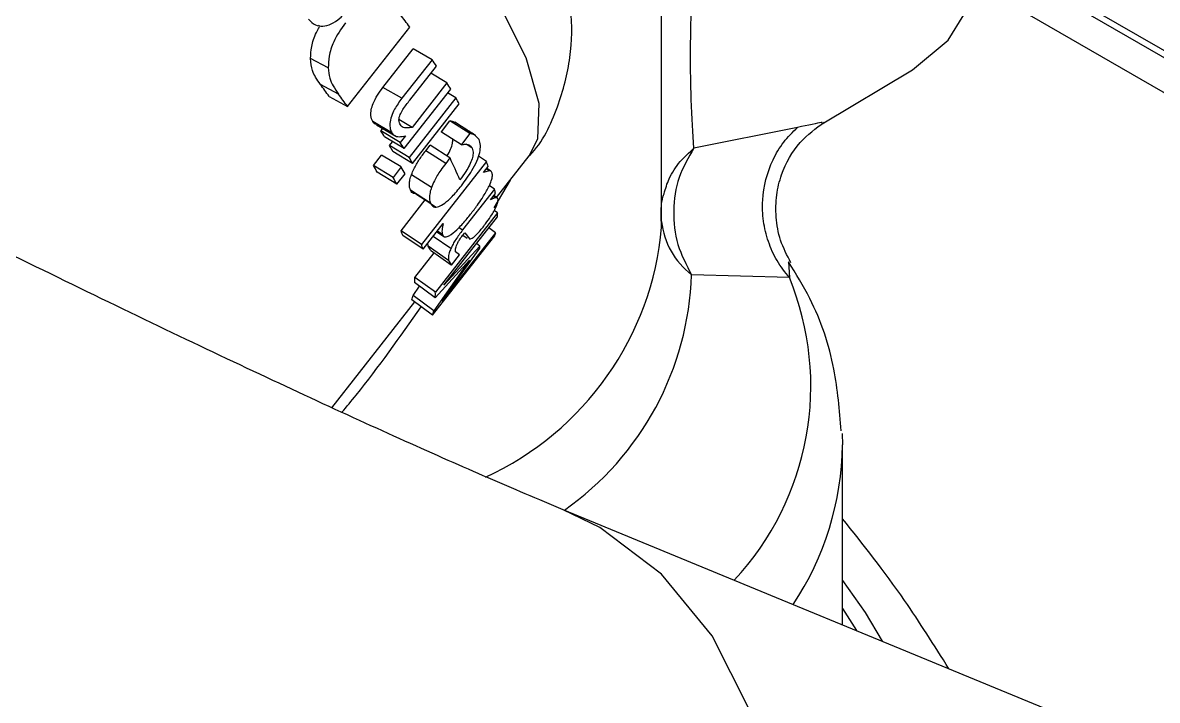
# Model space of a CAD drawing. Extents: x 75 to 2075, y 25 to 1460.
# Drawn here: x 1763.86 to 1795.23, y 626.07 to 644.8 of the extents above; entities that cross this region are included whole.
import ezdxf

# ---------------------------------------------------------------- set-up
doc = ezdxf.new("R2010")
doc.units = 0
doc.header["$LTSCALE"] = 5
doc.linetypes.add('SLD-KATı', pattern=[0])
doc.layers.get('0').update_dxf_attribs({"linetype": 'CONTINUOUS'})

msp = doc.modelspace()

# ---------------------------------------------------------------- linework, layer by layer
at = {"color": 7, "linetype": 'SLD-KATı'}
for p, q in [((1781.525, 644.771), (1781.525, 666.308)), ((1790.657, 646.779), (1897.517, 585.09)), ((1897.397, 584.962), (1790.613, 646.607)), ((1772.039, 644.729), (1772.077, 644.71)), ((1772.842, 642.485), (1774.561, 644.679)), ((1781.525, 639.147), (1781.525, 644.771)), ((1773.822, 643.011), (1774.66, 644.079)), ((1775.183, 643.779), (1774.66, 644.079)), ((1772.309, 643.558), (1771.82, 643.811)), ((1775.183, 643.779), (1774.345, 642.711)), ((1774.563, 642.662), (1775.299, 643.601)), ((1775.591, 643.137), (1775.144, 643.403)), ((1785.96, 642.009), (1788.46, 643.503)), ((1772.591, 642.83), (1772.091, 643.097)), ((1774.345, 642.711), (1773.822, 643.011)), ((1775.591, 643.137), (1774.627, 641.907)), ((1772.335, 642.762), (1772.842, 642.485)), ((1774.404, 641.321), (1775.694, 642.967)), ((1775.838, 642.721), (1774.548, 641.075)), ((1775.838, 642.721), (1775.61, 642.86)), ((1774.641, 640.91), (1775.931, 642.557)), ((1774.07, 641.757), (1773.541, 642.066)), ((1774.627, 641.907), (1774.264, 642.122)), ((1775.438, 641.787), (1775.674, 642.09)), ((1776.227, 641.738), (1775.674, 642.09)), ((1776.364, 641.694), (1775.81, 642.049)), ((1773.767, 641.808), (1773.82, 641.876)), ((1774.301, 641.491), (1773.767, 641.808)), ((1775.442, 641.779), (1775.438, 641.787)), ((1775.438, 641.787), (1775.99, 641.436)), ((1775.994, 641.427), (1775.442, 641.779)), ((1776.227, 641.738), (1775.99, 641.436)), ((1785.282, 641.907), (1782.418, 641.333)), ((1774.404, 641.321), (1773.867, 641.642)), ((1774.007, 641.403), (1774.09, 641.509)), ((1774.444, 641.674), (1774.301, 641.491)), ((1775.005, 641.261), (1775.123, 641.412)), ((1775.675, 641.062), (1775.123, 641.412)), ((1775.99, 641.436), (1775.994, 641.427)), ((1776.477, 641.574), (1776.364, 641.694)), ((1773.561, 640.852), (1773.786, 641.14)), ((1774.326, 640.813), (1773.786, 641.14)), ((1774.548, 641.075), (1774.007, 641.403)), ((1774.641, 640.91), (1774.098, 641.243)), ((1775.557, 640.911), (1775.005, 641.261)), ((1776.681, 640.964), (1776.461, 641.111)), ((1776.964, 639.968), (1777.868, 641.122)), ((1774.101, 640.525), (1773.561, 640.852)), ((1774.326, 640.813), (1774.101, 640.525)), ((1776.681, 640.964), (1774.885, 638.673)), ((1775.675, 641.062), (1775.557, 640.911)), ((1776.598, 640.662), (1776.729, 640.829)), ((1774.207, 640.338), (1773.664, 640.671)), ((1774.207, 640.338), (1774.432, 640.626)), ((1775.164, 640.247), (1774.61, 640.6)), ((1776.754, 640.71), (1776.598, 640.662)), ((1776.806, 640.696), (1776.687, 640.776)), ((1775.137, 639.808), (1774.581, 640.168)), ((1776.907, 640.196), (1776.025, 639.071)), ((1776.907, 640.196), (1776.761, 640.297)), ((1774.322, 639.047), (1774.993, 639.902)), ((1776.794, 639.903), (1776.931, 640.077)), ((1776.919, 639.959), (1776.794, 639.903)), ((1776.919, 639.959), (1776.867, 639.995)), ((1776.979, 639.957), (1776.888, 640.022)), ((1776.989, 639.542), (1775.27, 637.348)), ((1776.989, 639.542), (1776.898, 639.608)), ((1774.933, 638.537), (1775.49, 639.248)), ((1775.508, 637.544), (1776.989, 639.434)), ((1781.525, 639.147), (1781.516, 639.468)), ((1774.885, 638.673), (1774.322, 639.047)), ((1774.933, 638.537), (1774.369, 638.915)), ((1775.192, 636.712), (1776.912, 638.906)), ((1775.314, 639.023), (1775.521, 638.882)), ((1776.934, 638.989), (1775.453, 637.099)), ((1776.03, 638.928), (1776.153, 638.841)), ((1776.04, 638.941), (1776.082, 638.994)), ((1776.082, 638.994), (1776.223, 638.817)), ((1776.934, 638.989), (1776.749, 639.128)), ((1775.068, 638.628), (1775.066, 638.707)), ((1775.137, 638.523), (1775.068, 638.628)), ((1775.637, 638.226), (1775.068, 638.628)), ((1776.503, 638.628), (1775.508, 637.544)), ((1776.503, 638.628), (1776.411, 638.696)), ((1774.699, 637.759), (1775.235, 638.442)), ((1775.453, 637.099), (1776.496, 638.568)), ((1775.718, 638.099), (1775.94, 638.382)), ((1775.939, 638.388), (1775.83, 638.47)), ((1775.94, 638.382), (1775.939, 638.388)), ((1776.212, 638.236), (1775.224, 636.835)), ((1775.269, 637.199), (1776.212, 638.236)), ((1775.637, 638.226), (1775.718, 638.099)), ((1775.27, 637.348), (1774.699, 637.759)), ((1785.056, 637.756), (1782.353, 637.834)), ((1774.655, 637.26), (1774.835, 637.515)), ((1775.269, 637.199), (1774.698, 637.615)), ((1772.41, 634.158), (1774.702, 637.082)), ((1775.192, 636.712), (1774.624, 637.14)), ((1775.224, 636.835), (1774.655, 637.26)), ((1786.519, 633.441), (1786.525, 633.131)), ((1786.525, 628.154), (1786.525, 633.131)), ((1821.524, 613.717), (1778.806, 631.338)), ((1786.525, 628.604), (1786.909, 627.996))]:
    msp.add_line(p, q, dxfattribs=at)
at = {"color": 8, "linetype": 'SLD-KATı'}
for p, q in [((1896.812, 584.334), (1790.343, 645.796)), ((1776.288, 641.33), (1776.118, 641.44)), ((1776.754, 640.71), (1776.676, 640.762)), ((1776.895, 639.684), (1777.343, 640.452)), ((1775.465, 638.942), (1775.325, 639.038)), ((1775.926, 639.14), (1776.025, 639.071)), ((1775.698, 638.556), (1775.213, 638.895)), ((1785.033, 638.195), (1785.056, 637.756))]:
    msp.add_line(p, q, dxfattribs=at)
at = {"color": 8, "linetype": 'SLD-KATı', "flags": 128}
for points in [[(1777.868, 641.122), (1778.104, 641.591), (1778.142, 642.569), (1777.777, 643.83), (1777.017, 645.351), (1775.876, 647.103), (1774.376, 649.052), (1772.546, 651.161), (1770.419, 653.389), (1768.038, 655.695), (1765.448, 658.033), (1762.697, 660.36), (1759.839, 662.631), (1756.928, 664.802), (1754.019, 666.833), (1751.169, 668.684)], [(1768.998, 607.568), (1770.988, 607.016), (1773.151, 606.95), (1775.344, 607.397), (1777.479, 608.337), (1779.467, 609.732), (1781.228, 611.525), (1782.688, 613.643), (1783.789, 615.998), (1784.486, 618.495), (1784.749, 621.031), (1784.568, 623.503), (1783.95, 625.808), (1782.921, 627.854), (1781.523, 629.555), (1779.813, 630.843), (1778.807, 631.338)]]:
    msp.add_lwpolyline(points, dxfattribs=at)
at = {"color": 7, "linetype": 'SLD-KATı', "flags": 128}
for points in [[(1788.46, 643.503), (1789.443, 644.321), (1790.316, 645.731), (1790.798, 647.53), (1790.866, 649.631), (1790.516, 651.929), (1789.766, 654.31), (1788.651, 656.658), (1787.229, 658.855), (1785.568, 660.794)], [(1773.643, 641.979), (1773.909, 641.823), (1774.175, 641.667)], [(1774.734, 640.071), (1775.014, 639.888), (1775.294, 639.706)], [(1775.132, 638.515), (1775.418, 638.311), (1775.705, 638.107)], [(1786.525, 629.382), (1787.156, 628.498), (1787.624, 627.701)]]:
    msp.add_lwpolyline(points, dxfattribs=at)
at = {"color": 7, "linetype": 'SLD-KATı'}
for centre, radius, start, end in [((1748.548, 625.96), 32.048, 35.7393, 36.5096), ((1755.668, 630.896), 23.384, 32.9105, 33.4325), ((1747.018, 624.543), 31.191, 35.7392, 36.5016), ((1759.359, 633.219), 19.022, 30.8256, 31.4246), ((1746.84, 623.774), 32.034, 35.7392, 36.5016), ((1761.639, 634.556), 16.379, 29.2403, 29.9021), ((1757.962, 632.151), 18.522, 30.8256, 31.4246), ((1758.069, 631.573), 19.022, 30.8256, 31.4246), ((1760.182, 633.452), 15.948, 29.2403, 29.9021), ((1759.739, 632.889), 15.951, 29.1979, 29.9488), ((1760.132, 632.634), 16.382, 29.1979, 29.9488), ((1760.349, 632.91), 16.379, 29.2403, 29.9021), ((1766.504, 636.584), 10.206, 22.2959, 26.0245), ((1769.945, 638.508), 7.17, 18.8841, 20.0322), ((1759.906, 632.346), 16.382, 29.1979, 29.9488), ((1772.67, 639.285), 4.334, 10.5334, 12.1394), ((1774.403, 639.483), 2.586, 358.9095, 1.2914), ((1767.764, 636.656), 6.981, 18.8841, 20.0322), ((1775.325, 639.382), 1.657, 343.2835, 346.2739), ((1768.149, 636.217), 7.17, 18.8841, 20.0322), ((1774.483, 638.848), 2.032, 352.0856, 353.7911), ((1772.226, 637.703), 2.474, 357.9577, 1.3082), ((1772.729, 637.29), 2.541, 357.9577, 1.3082), ((1773.056, 637.611), 1.637, 343.3015, 347.6369), ((1773.582, 637.195), 1.681, 343.3015, 347.6369)]:
    msp.add_arc(centre, radius, start, end, dxfattribs=at)
at = {"color": 8, "linetype": 'SLD-KATı'}
for centre, radius, start, end in [((1783.63, 639.523), 2.118, 185.8483, 232.914), ((1773.144, 639.883), 8.414, 294.6518, 354.9809), ((1774.067, 638.105), 8.29, 305.1373, 358.1288), ((1777.775, 634.76), 7.874, 316.9892, 22.369), ((1778.356, 633.235), 8.17, 326.4213, 359.2729)]:
    msp.add_arc(centre, radius, start, end, dxfattribs=at)
for points, knots in [([(1782.418, 641.333), (1782.39, 641.745), (1782.333, 642.564), (1782.313, 644.467), (1782.389, 646.312), (1782.44, 647.868), (1782.473, 649.465), (1782.466, 651.497), (1782.24, 653.826), (1781.945, 655.533), (1781.593, 656.351), (1781.525, 656.508)], [0, 0, 0, 0, 0.136349, 0.270908, 0.406718, 0.472543, 0.545348, 0.685499, 0.826542, 0.966668, 1, 1, 1, 1]), ([(1785.942, 642.039), (1785.958, 642.044), (1786.004, 642.06), (1785.568, 641.967), (1785.282, 641.907)], [0, 0, 0, 0, 0.343621, 1, 1, 1, 1]), ([(1781.592, 640.074), (1781.633, 640.213), (1781.727, 640.529), (1782.01, 640.963), (1782.287, 641.214), (1782.418, 641.333)], [0, 0, 0, 0, 0.292539, 0.664716, 1, 1, 1, 1]), ([(1772.687, 634.03), (1772.819, 634.188), (1773.582, 635.105), (1774.293, 636.112), (1774.882, 636.946)], [0, 0, 0, 0, 0.172306, 1, 1, 1, 1])]:
    msp.add_open_spline(points, degree=3, knots=knots, dxfattribs=at)
at = {"color": 7, "linetype": 'SLD-KATı'}
for points, knots in [([(1777.846, 641.104), (1777.857, 641.114), (1778.238, 641.482), (1778.681, 642.461), (1779.051, 643.853), (1779.051, 645.237), (1778.788, 646.611), (1778.231, 648.12), (1777.334, 649.803), (1776, 651.734), (1774.92, 653.14), (1774.202, 653.932), (1774.156, 653.983)], [0, 0, 0, 0, 0.002656, 0.098426, 0.189518, 0.282057, 0.383831, 0.505527, 0.660874, 0.821041, 0.988563, 1, 1, 1, 1]), ([(1778.806, 631.338), (1778.461, 631.482), (1777.499, 631.882), (1775.648, 632.686), (1773.192, 633.79), (1770.44, 635.065), (1767.441, 636.491), (1764.245, 638.043), (1760.904, 639.7), (1757.466, 641.436), (1753.982, 643.227), (1750.502, 645.047), (1747.076, 646.87), (1743.751, 648.67), (1740.581, 650.42), (1737.966, 651.89), (1736.475, 652.747), (1735.904, 653.076)], [0, 0, 0, 0, 0.03721, 0.103752, 0.171874, 0.241416, 0.311853, 0.382864, 0.454244, 0.525859, 0.59761, 0.669423, 0.741226, 0.812941, 0.884493, 0.955785, 1, 1, 1, 1]), ([(1771.759, 644.897), (1771.82, 644.837), (1771.933, 644.726), (1772.16, 644.693), (1772.395, 644.757), (1772.655, 644.927), (1772.812, 645.112), (1772.9, 645.215)], [0, 0, 0, 0, 0.210525, 0.38798, 0.565039, 0.757011, 1, 1, 1, 1]), ([(1771.82, 643.811), (1771.826, 643.919), (1771.84, 644.151), (1771.935, 644.459), (1772.036, 644.626), (1772.065, 644.674)], [0, 0, 0, 0, 0.38179, 0.820183, 1, 1, 1, 1]), ([(1772.784, 644.802), (1772.665, 644.631), (1772.465, 644.344), (1772.323, 643.892), (1772.313, 643.662), (1772.309, 643.558)], [0, 0, 0, 0, 0.447842, 0.750807, 1, 1, 1, 1]), ([(1772.091, 643.097), (1772.046, 643.161), (1771.966, 643.275), (1771.854, 643.5), (1771.833, 643.694), (1771.82, 643.811)], [0, 0, 0, 0, 0.33676, 0.604354, 1, 1, 1, 1]), ([(1772.309, 643.558), (1772.32, 643.458), (1772.34, 643.27), (1772.448, 643.032), (1772.54, 642.902), (1772.591, 642.83)], [0, 0, 0, 0, 0.331856, 0.626997, 1, 1, 1, 1]), ([(1773.541, 642.066), (1773.517, 642.117), (1773.477, 642.204), (1773.492, 642.391), (1773.552, 642.587), (1773.667, 642.802), (1773.77, 642.941), (1773.822, 643.011)], [0, 0, 0, 0, 0.23742, 0.3982, 0.55872, 0.776086, 1, 1, 1, 1]), ([(1774.345, 642.711), (1774.273, 642.613), (1774.158, 642.456), (1774.047, 642.208), (1774.006, 642.016), (1774.016, 641.86), (1774.052, 641.791), (1774.07, 641.757)], [0, 0, 0, 0, 0.304592, 0.48682, 0.670173, 0.835235, 1, 1, 1, 1]), ([(1774.297, 642.26), (1774.321, 642.307), (1774.369, 642.403), (1774.465, 642.533), (1774.531, 642.619), (1774.563, 642.662)], [0, 0, 0, 0, 0.321445, 0.6593135, 1, 1, 1, 1]), ([(1773.649, 641.991), (1773.632, 641.993), (1773.586, 641.998), (1773.559, 642.039), (1773.541, 642.066)], [0, 0, 0, 0, 0.352819, 1, 1, 1, 1]), ([(1774.305, 641.974), (1774.295, 641.993), (1774.273, 642.031), (1774.259, 642.104), (1774.269, 642.186), (1774.289, 642.237), (1774.297, 642.26)], [0, 0, 0, 0, 0.285686, 0.573398, 0.811101, 1, 1, 1, 1]), ([(1775.674, 642.09), (1775.689, 642.086), (1775.717, 642.08), (1775.764, 642.069), (1775.793, 642.056), (1775.81, 642.049)], [0, 0, 0, 0, 0.300043, 0.600085, 1, 1, 1, 1]), ([(1785.097, 638.166), (1784.992, 638.37), (1784.787, 638.768), (1784.672, 639.415), (1784.686, 640.031), (1784.86, 640.757), (1785.292, 641.515), (1785.786, 641.878), (1786.018, 642.049)], [0, 0, 0, 0, 0.150702, 0.293927, 0.42959, 0.557663, 0.791869, 1, 1, 1, 1]), ([(1774.07, 641.757), (1774.09, 641.732), (1774.14, 641.668), (1774.271, 641.639), (1774.384, 641.662), (1774.444, 641.674)], [0, 0, 0, 0, 0.240411, 0.596052, 1, 1, 1, 1]), ([(1774.627, 641.907), (1774.578, 641.899), (1774.479, 641.884), (1774.365, 641.903), (1774.32, 641.956), (1774.305, 641.974)], [0, 0, 0, 0, 0.3954107, 0.7926777, 1, 1, 1, 1]), ([(1776.391, 641.679), (1776.299, 641.738), (1776.116, 641.855), (1775.932, 641.973), (1775.84, 642.032)], [0, 0, 0, 0, 0.500001, 1, 1, 1, 1]), ([(1776.364, 641.694), (1776.352, 641.7), (1776.327, 641.712), (1776.281, 641.725), (1776.247, 641.733), (1776.227, 641.738)], [0, 0, 0, 0, 0.293224, 0.586331, 1, 1, 1, 1]), ([(1785.056, 637.756), (1784.937, 637.907), (1784.7, 638.21), (1784.462, 638.746), (1784.322, 639.314), (1784.291, 640.092), (1784.495, 640.854), (1784.881, 641.512), (1785.149, 641.775), (1785.282, 641.907)], [0, 0, 0, 0, 0.1253469, 0.2508063, 0.3759893, 0.5007953, 0.7497453, 0.8749155, 1, 1, 1, 1]), ([(1775.591, 641.115), (1775.593, 641.119), (1775.635, 641.179), (1775.693, 641.306), (1775.751, 641.466), (1775.753, 641.545), (1775.754, 641.581)], [0, 0, 0, 0, 0.02084, 0.362899, 0.706024, 1, 1, 1, 1]), ([(1775.989, 640.294), (1776.091, 640.432), (1776.255, 640.652), (1776.425, 640.98), (1776.506, 641.222), (1776.525, 641.428), (1776.494, 641.522), (1776.477, 641.574)], [0, 0, 0, 0, 0.2894638, 0.4611738, 0.6332183, 0.8013892, 1, 1, 1, 1]), ([(1775.994, 641.427), (1776.013, 641.432), (1776.051, 641.441), (1776.101, 641.442), (1776.133, 641.439), (1776.148, 641.438)], [0, 0, 0, 0, 0.3366606, 0.6676648, 1, 1, 1, 1]), ([(1776.148, 641.438), (1776.164, 641.434), (1776.196, 641.426), (1776.248, 641.396), (1776.273, 641.356), (1776.288, 641.33)], [0, 0, 0, 0, 0.261651, 0.523127, 1, 1, 1, 1]), ([(1774.61, 640.6), (1774.631, 640.652), (1774.686, 640.789), (1774.823, 641.022), (1774.944, 641.181), (1775.005, 641.261)], [0, 0, 0, 0, 0.227925, 0.611775, 1, 1, 1, 1]), ([(1776.288, 641.33), (1776.302, 641.286), (1776.324, 641.211), (1776.291, 641.04), (1776.219, 640.865), (1776.102, 640.662), (1776.005, 640.532), (1775.947, 640.456)], [0, 0, 0, 0, 0.242517, 0.41692, 0.591723, 0.759047, 1, 1, 1, 1]), ([(1782.418, 641.333), (1782.265, 641.071), (1781.958, 640.547), (1781.818, 639.602), (1781.922, 638.648), (1782.209, 638.106), (1782.353, 637.834)], [0, 0, 0, 0, 0.250006, 0.500042, 0.749838, 1, 1, 1, 1]), ([(1775.557, 640.911), (1775.51, 640.849), (1775.395, 640.698), (1775.252, 640.466), (1775.188, 640.307), (1775.164, 640.247)], [0, 0, 0, 0, 0.299834, 0.732182, 1, 1, 1, 1]), ([(1774.581, 640.168), (1774.565, 640.22), (1774.542, 640.297), (1774.563, 640.459), (1774.594, 640.552), (1774.61, 640.6)], [0, 0, 0, 0, 0.504012, 0.74456, 1, 1, 1, 1]), ([(1776.724, 640.219), (1776.746, 640.263), (1776.799, 640.37), (1776.845, 640.516), (1776.85, 640.602), (1776.841, 640.636), (1776.84, 640.642)], [0, 0, 0, 0, 0.244796, 0.583832, 0.926866, 1, 1, 1, 1]), ([(1776.84, 640.642), (1776.835, 640.654), (1776.826, 640.679), (1776.8, 640.705), (1776.771, 640.708), (1776.754, 640.71)], [0, 0, 0, 0, 0.302424, 0.605338, 1, 1, 1, 1]), ([(1774.724, 640.07), (1774.685, 640.077), (1774.623, 640.087), (1774.592, 640.147), (1774.581, 640.168)], [0, 0, 0, 0, 0.641093, 1, 1, 1, 1]), ([(1775.164, 640.247), (1775.148, 640.2), (1775.111, 640.086), (1775.098, 639.927), (1775.124, 639.85), (1775.137, 639.808)], [0, 0, 0, 0, 0.245075, 0.592858, 1, 1, 1, 1]), ([(1775.137, 639.808), (1775.164, 639.768), (1775.213, 639.693), (1775.358, 639.708), (1775.532, 639.808), (1775.75, 640.003), (1775.903, 640.189), (1775.989, 640.294)], [0, 0, 0, 0, 0.210525, 0.38798, 0.565039, 0.757011, 1, 1, 1, 1]), ([(1776.244, 639.507), (1776.307, 639.59), (1776.416, 639.731), (1776.583, 639.972), (1776.671, 640.127), (1776.724, 640.219)], [0, 0, 0, 0, 0.36587, 0.622847, 1, 1, 1, 1]), ([(1776.902, 639.615), (1776.919, 639.648), (1776.964, 639.736), (1777.001, 639.838), (1777.001, 639.883), (1777.002, 639.901)], [0, 0, 0, 0, 0.261468, 0.700737, 1, 1, 1, 1]), ([(1777.002, 639.901), (1776.999, 639.919), (1776.994, 639.948), (1776.966, 639.967), (1776.936, 639.962), (1776.919, 639.959)], [0, 0, 0, 0, 0.381618, 0.636349, 1, 1, 1, 1]), ([(1781.516, 639.468), (1781.514, 639.644), (1781.511, 639.851), (1781.582, 640.045), (1781.592, 640.074)], [0, 0, 0, 0, 0.852503, 1, 1, 1, 1]), ([(1776.611, 639.181), (1776.639, 639.219), (1776.715, 639.318), (1776.819, 639.47), (1776.878, 639.573), (1776.902, 639.615)], [0, 0, 0, 0, 0.264133, 0.703978, 1, 1, 1, 1]), ([(1775.49, 639.248), (1775.474, 639.185), (1775.443, 639.057), (1775.458, 638.981), (1775.465, 638.942)], [0, 0, 0, 0, 0.4927, 1, 1, 1, 1]), ([(1775.709, 638.948), (1775.775, 639.002), (1775.913, 639.113), (1776.102, 639.327), (1776.212, 639.466), (1776.244, 639.507)], [0, 0, 0, 0, 0.396951, 0.826174, 1, 1, 1, 1]), ([(1775.465, 638.942), (1775.481, 638.917), (1775.512, 638.865), (1775.607, 638.884), (1775.681, 638.931), (1775.709, 638.948)], [0, 0, 0, 0, 0.384825, 0.769156, 1, 1, 1, 1]), ([(1776.025, 639.071), (1775.959, 638.983), (1775.862, 638.856), (1775.753, 638.675), (1775.717, 638.597), (1775.698, 638.556)], [0, 0, 0, 0, 0.513589, 0.746672, 1, 1, 1, 1]), ([(1775.854, 638.645), (1775.865, 638.669), (1775.886, 638.717), (1775.945, 638.813), (1775.999, 638.888), (1776.034, 638.933), (1776.04, 638.941)], [0, 0, 0, 0, 0.267273, 0.534224, 0.911342, 1, 1, 1, 1]), ([(1776.223, 638.817), (1776.25, 638.825), (1776.296, 638.839), (1776.406, 638.939), (1776.51, 639.055), (1776.58, 639.142), (1776.611, 639.181)], [0, 0, 0, 0, 0.326292, 0.565975, 0.804656, 1, 1, 1, 1]), ([(1775.83, 638.47), (1775.828, 638.488), (1775.826, 638.519), (1775.829, 638.572), (1775.845, 638.62), (1775.854, 638.645)], [0, 0, 0, 0, 0.411568, 0.699698, 1, 1, 1, 1]), ([(1775.698, 638.556), (1775.682, 638.516), (1775.641, 638.412), (1775.629, 638.307), (1775.635, 638.251), (1775.637, 638.226)], [0, 0, 0, 0, 0.25396, 0.661695, 1, 1, 1, 1]), ([(1786.486, 633.519), (1786.442, 634.09), (1786.343, 635.339), (1785.815, 636.923), (1785.237, 637.858), (1785.03, 638.193)], [0, 0, 0, 0, 0.350714, 0.767251, 1, 1, 1, 1]), ([(1789.467, 626.94), (1789.059, 627.588), (1788.078, 629.142), (1787.098, 630.372), (1786.525, 631.09)], [0, 0, 0, 0, 0.416495, 1, 1, 1, 1]), ([(1723.047, 630.806), (1723.571, 630.505), (1725.101, 629.625), (1727.801, 628.103), (1731.175, 626.239), (1734.68, 624.339), (1738.272, 622.425), (1741.915, 620.518), (1745.566, 618.64), (1749.185, 616.81), (1752.731, 615.05), (1756.166, 613.379), (1759.453, 611.816), (1762.562, 610.375), (1765.465, 609.071), (1767.572, 608.16), (1768.699, 607.692), (1769.001, 607.567)], [0, 0, 0, 0, 0.037653, 0.109989, 0.181935, 0.253584, 0.325056, 0.396434, 0.467786, 0.539161, 0.610613, 0.682215, 0.754064, 0.826299, 0.899144, 0.972995, 1, 1, 1, 1])]:
    msp.add_open_spline(points, degree=3, knots=knots, dxfattribs=at)

doc.saveas('drawing.dxf')
